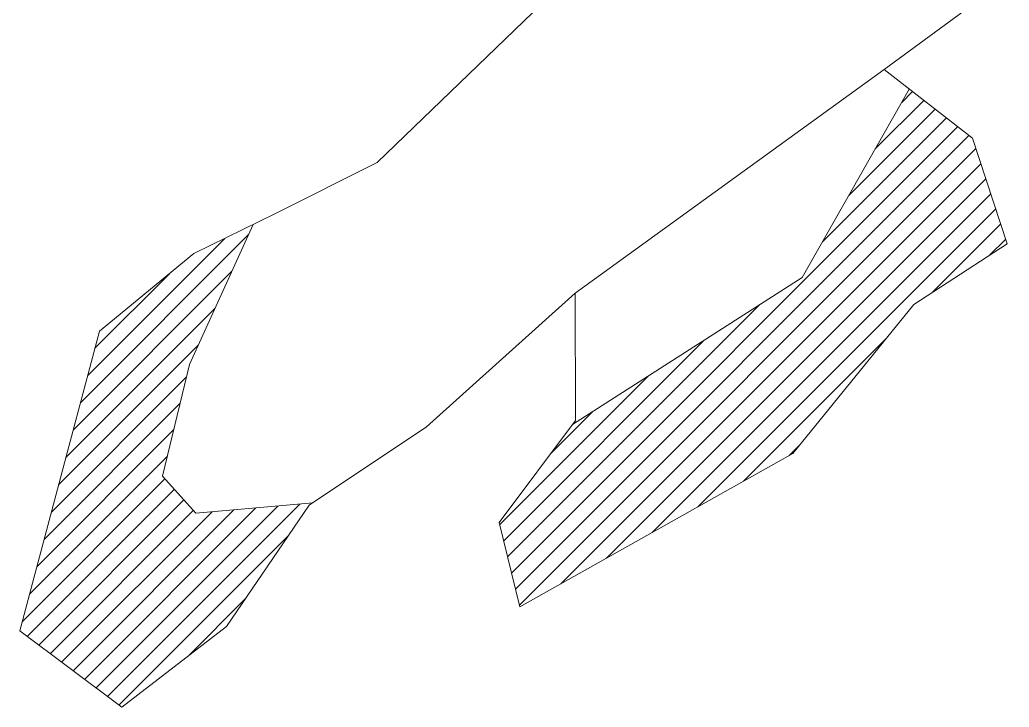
# Model space of a CAD drawing. Extents: x -23.8 to 23.6, y 264.2 to 287.5.
# Drawn here: x -16.5661 to -16.304, y 279.4261 to 279.6082 of the extents above; entities that cross this region are included whole.
import ezdxf

# ---------------------------------------------------------------- set-up
doc = ezdxf.new("R2010")
doc.units = 0
doc.header["$LTSCALE"] = 4
doc.layers.add('MOBILIARIO', color=42, linetype='CONTINUOUS', lineweight=5)
pattern_1 = [(45, (-70.115539, -48.3956964), (-0.00265165043, 0.00265165043), [])]

# ---------------------------------------------------------------- blocks, each defined once
blk = doc.blocks.new('C-matri')
at = {"layer": 'MOBILIARIO'}
h = blk.add_hatch(dxfattribs=at)
h.set_pattern_fill('ANSI31', color=256, scale=0.03, style=0)
h.set_pattern_definition(pattern_1)
h.paths.add_polyline_path([(0.84603, -0.87788), (0.87071, -0.86178), (0.86148, -0.83384), (0.8448, -0.82091), (0.81648, -0.87068), (0.75571, -0.90958), (0.73631, -0.93553), (0.7417, -0.95786), (0.81398, -0.91729)])
h = blk.add_hatch(dxfattribs=at)
h.set_pattern_fill('ANSI31', color=256, scale=0.03, style=0)
h.set_pattern_definition(pattern_1)
h.paths.add_polyline_path([(0.66412, -0.963), (0.68642, -0.93039), (0.65599, -0.93306), (0.64716, -0.92323), (0.65436, -0.8937), (0.67119, -0.85668), (0.65549, -0.86439), (0.63051, -0.88493), (0.60943, -0.9642), (0.63641, -0.98436)])
for points in [[(0.75725, -0.78893), (0.70399, -0.84028), (0.67707, -0.85379), (0.65549, -0.86439), (0.63051, -0.88493), (0.60943, -0.9642), (0.63641, -0.98436), (0.66412, -0.963), (0.68604, -0.93094), (0.71708, -0.91018), (0.75639, -0.87491), (0.75646, -0.90857), (0.73631, -0.93553), (0.7417, -0.95786), (0.81398, -0.91729), (0.84603, -0.87788), (0.87071, -0.86178), (0.86148, -0.83384), (0.83813, -0.81574), (0.87124, -0.79135)], [(0.83813, -0.81574), (0.75639, -0.87491)], [(0.8448, -0.82091), (0.81648, -0.87068), (0.75571, -0.90958)], [(0.68693, -0.93035), (0.65599, -0.93306), (0.64716, -0.92323), (0.65436, -0.8937), (0.67119, -0.85668)]]:
    blk.add_lwpolyline(points, dxfattribs=at)

msp = doc.modelspace()

# ---------------------------------------------------------------- block references
at = {"layer": 'MOBILIARIO', "ltscale": 0.5, "xscale": 1.001443746147288, "yscale": 1.001443746147288, "zscale": 1.001443746147288}
msp.add_blockref('C-matri', (-17.17645, 280.41193), dxfattribs=at)

doc.saveas('drawing.dxf')
